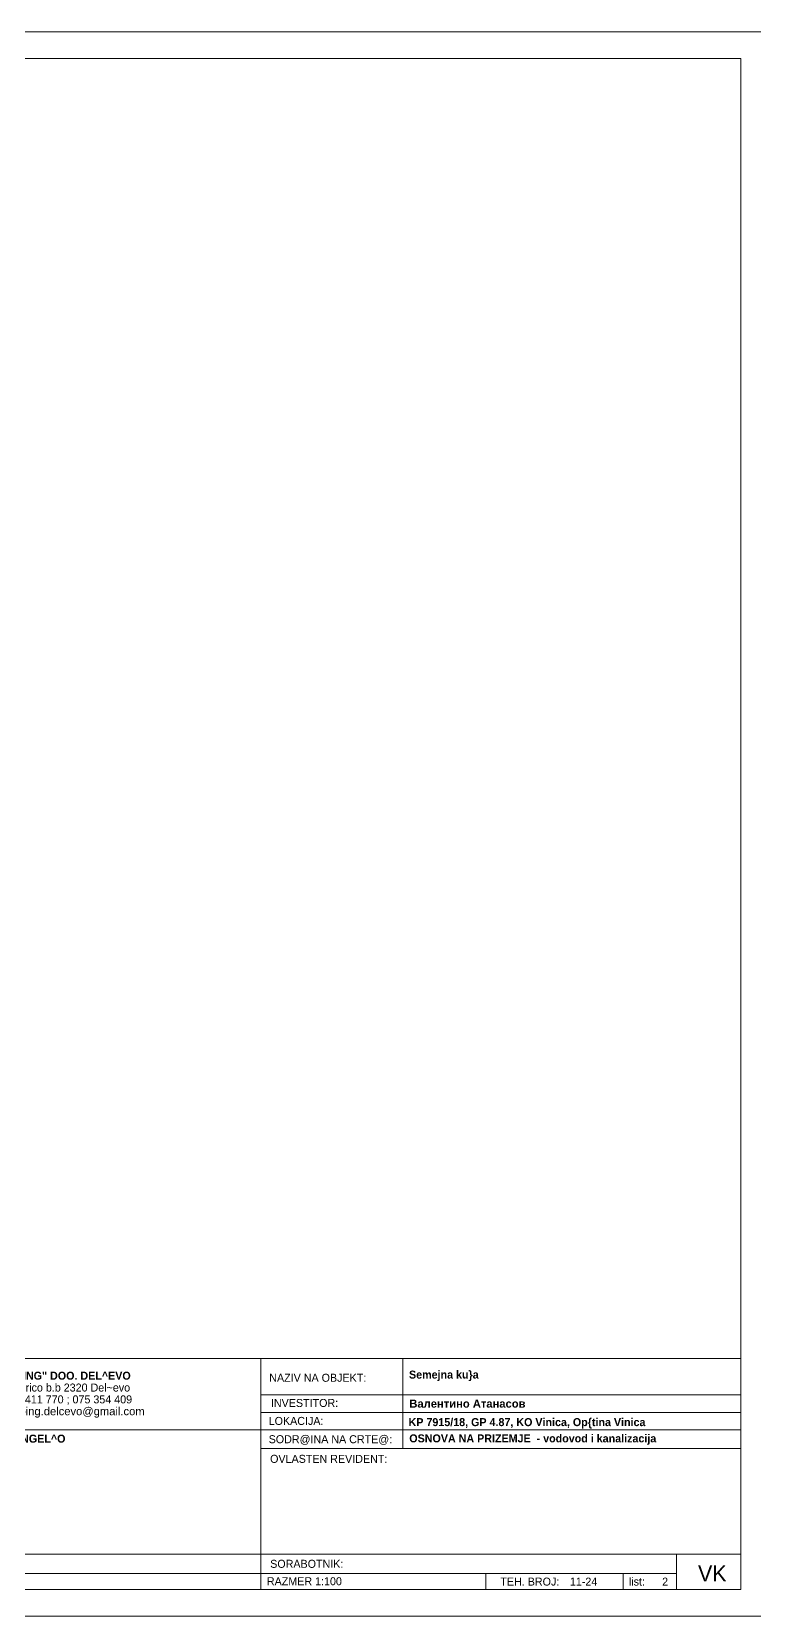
# Model space of a CAD drawing. Header units: millimetres. Extents: x -13678 to 175322, y 9978 to 39678.
# Drawn here: x 35540 to 49072, y 9978 to 39678 of the extents above; entities that cross this region are included whole.
import ezdxf

# ---------------------------------------------------------------- set-up
doc = ezdxf.new("R2010")
doc.units = ezdxf.units.MM
doc.header["$MEASUREMENT"] = 0
for name, color, linetype, lineweight in [('Lines_Pen_No__1', 7, 'Continuous', 13), ('Pecat_Pen_No__1', 7, 'Continuous', 13), ('Roofs_Pen_No__1', 7, 'Continuous', 13)]:
    doc.layers.add(name, color=color, linetype=linetype, lineweight=lineweight)
doc.styles.add('GENERATED_STYLE_5', font='')
doc.styles.get('GENERATED_STYLE_5').set_extended_font_data('MAC C Swiss cyrillic', bold=True)

msp = doc.modelspace()

# ---------------------------------------------------------------- linework, layer by layer
at = {"layer": 'Lines_Pen_No__1', "linetype": 'Continuous'}
for p, q in [((48822, 14812.3), (39833, 14812.3)), ((39833, 13120.2), (48822, 13120.2)), ((44041.9, 10781.4), (44041.9, 10477.8)), ((46615.9, 10781.4), (46615.9, 10477.8))]:
    msp.add_line(p, q, dxfattribs=at)
at = {"layer": 'Lines_Pen_No__1'}
msp.add_line((39833, 10477.8), (39833, 14812.3), dxfattribs=at)
at = {"layer": 'Lines_Pen_No__1', "linetype": 'Continuous', "flags": 128}
for points in [[(30822, 14812.3), (39833, 14812.3)], [(30822, 10477.8), (30822, 14812.3), (39833, 14812.3)], [(42489, 14812.3), (42489, 13120.2)], [(39833, 14130.7), (48822, 14130.7)], [(39833, 13800.7), (48822, 13800.7)], [(30822, 13470.7), (39833, 13470.7)], [(39833, 13470.7), (48822, 13470.7)], [(30822, 11142.3), (48822, 11142.3)], [(47615.9, 10842.3), (47615.9, 10477.8), (47615.9, 11142.3)], [(30822, 10781.4), (47615.9, 10781.4)], [(30822, 10477.8), (48822, 10477.8)]]:
    msp.add_lwpolyline(points, dxfattribs=at)
at = {"layer": 'Roofs_Pen_No__1'}
for points in [[(7322, 9977.8), (49322, 9977.8), (49322, 39677.8), (7322, 39677.8)], [(9822, 10477.8), (48822, 10477.8), (48822, 39177.8), (9822, 39177.8)]]:
    msp.add_lwpolyline(points, close=True, dxfattribs=at)

# ---------------------------------------------------------------- texts
at = {"layer": 'Pecat_Pen_No__1', "linetype": 'Continuous', "insert": (36086.6, 14131.9), "char_height": 150, "attachment_point": 5, "line_spacing_factor": 0.887159, "style": 'GENERATED_STYLE_5'}
msp.add_mtext('\\A1;{\\fMAC C Swiss|b1|i0|c0|p34;"GEO ING" DOO. DEL^ EVO}\\P{\\fMAC C Swiss|b0|i0|c0|p34;M.M. Brico b.b 2320 Del~evo \\Ptel 033 411 770 ; 075 354 409 \\P\\fArial|b0|i0|c0|p34;mail : geoing.delcevo@gmail.com}', dxfattribs=at)
at = {"layer": 'Pecat_Pen_No__1', "linetype": 'Continuous', "style": 'GENERATED_STYLE_5'}
for s, insert, char_height, attachment_point in [('{\\fMAC C Swiss|b1|i0|c0|p34;Semejna ku\\}a}', (42605.8, 14583.3), 150, 1), ('{\\fMAC C Swiss|b0|i0|c0|p34;NAZIV NA OBJEKT:}', (40896.8, 14524), 150, 2), ('{\\fMAC C Swiss|b0|i0|c0|p34;INVESTITOR:}', (40649, 14051.7), 150, 2), ('{\\fArial|b1|i0|c204|p34;Валентино Атанасов}', (42612.1, 14039.3), 150, 1), ('{\\fMAC C Swiss|b0|i0|c0|p34;LOKACIJA:}', (40490.2, 13714.7), 150, 2), ('\\A1;{\\fMAC C Swiss|b1|i0|c0|p34; KP 7915/18, GP 4.87, KO Vinica, Op\\{tina Vinica}', (42541.5, 13692.3), 150, 1), (' {\\fMAC C Swiss|b1|i0|c0|p34;dgi. IVANOVSKI ANGEL^ O}', (33568.8, 13382.3), 150, 1), ('{\\fMAC C Swiss|b0|i0|c0|p34;SODR@INA NA CRTE@:}', (41133.9, 13371.8), 150, 2), ('{\\fMAC C Swiss|b1|i0|c0|p34;OSNOVA NA PRIZEMJE  - vodovod i kanalizacija}', (42610.7, 13387.8), 150, 1), ('{\\fMAC C Swiss|b0|i0|c0|p34;OVLASTEN REVIDENT:}', (41102.2, 13004.2), 150, 2), ('{\\fMAC C Swiss|b0|i0|c0|p34;SORABOTNIK:}', (40691.3, 11036.8), 150, 2), ('{\\fMAC C Swiss|b0|i0|c0|p0;\\A1;RAZMER 1:100^I}', (39944.1, 10710), 150, 1), ('{\\fMAC C Swiss|b0|i0|c0|p34;TEH. BROJ:}', (44868.5, 10703.3), 150, 2), ('{\\fMAC C Swiss|b0|i0|c0|p34;11-24}', (45618.4, 10703.3), 150, 1), ('{\\fMAC C Swiss|b0|i0|c0|p34;list:}', (46723.3, 10703.3), 150, 1), ('{\\fMAC C Swiss|b0|i0|c0|p34;VK}', (48285.7, 10781.4), 300, 5)]:
    msp.add_mtext(s, dxfattribs=dict(at, insert=insert, char_height=char_height, attachment_point=attachment_point))
at = {"layer": 'Pecat_Pen_No__1', "linetype": 'Continuous', "insert": (47346.8, 10703.3), "char_height": 150, "width": 54.318, "attachment_point": 1, "style": 'GENERATED_STYLE_5'}
msp.add_mtext('{\\fMAC C Swiss|b0|i0|c0|p34;2}', dxfattribs=at)

doc.saveas('drawing.dxf')
